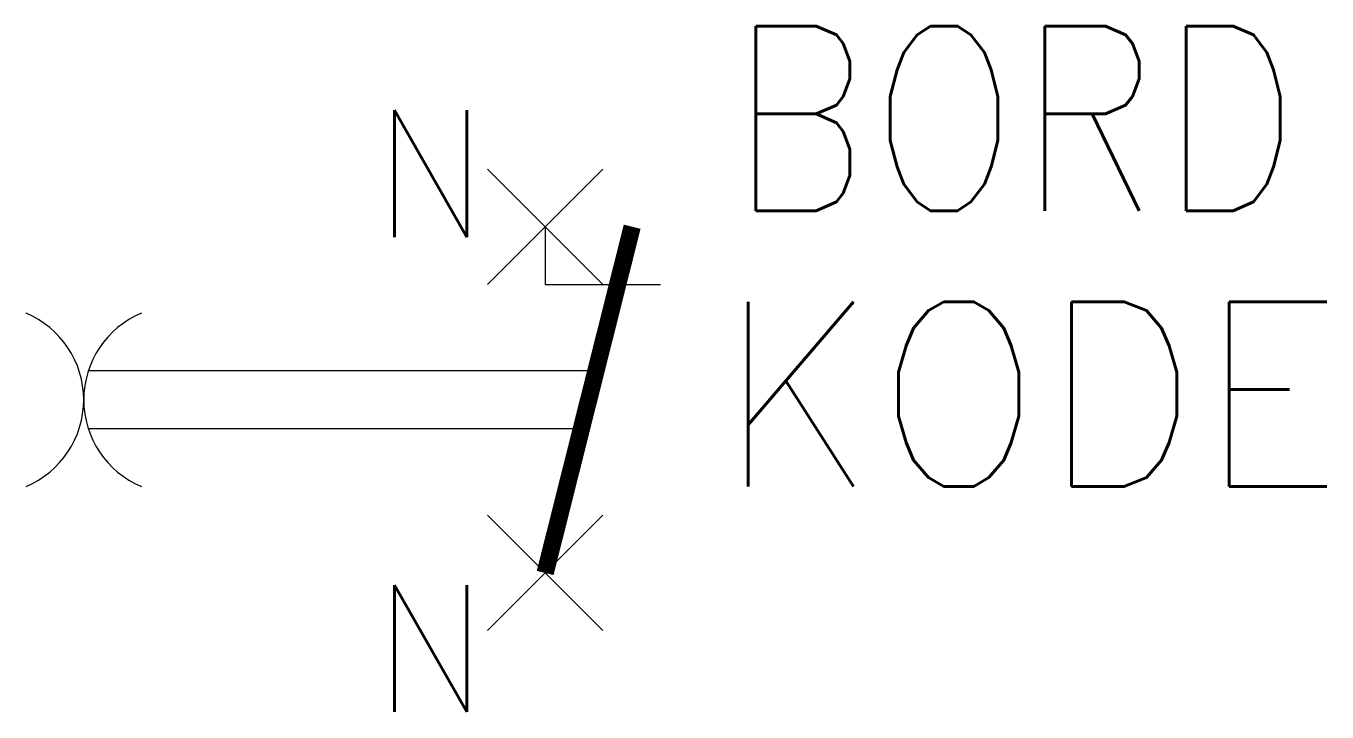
# Model space of a CAD drawing. Extents: x 26 to 48.6, y 96.6 to 108.5.
import ezdxf
from ezdxf.enums import TextEntityAlignment as Align

# ---------------------------------------------------------------- set-up
doc = ezdxf.new("R2010")
doc.units = 0
doc.header["$LTSCALE"] = 6
doc.header["$PDMODE"] = 3
for name, color, linetype in [('1', 7, 'CONTINUOUS'), ('10', 1, 'CONTINUOUS'), ('11', 3, 'CONTINUOUS'), ('12', 2, 'CONTINUOUS'), ('C', 7, 'CONTINUOUS')]:
    doc.layers.add(name, color=color, linetype=linetype)
doc.styles.get("Standard").update_dxf_attribs({"font": 'simplex', "width": 0.85})

msp = doc.modelspace()

# ---------------------------------------------------------------- linework, layer by layer
at = {"layer": '1', "color": 0}
for p, q in [((35, 105), (35, 104)), ((35, 104), (37, 104)), ((35.938, 102.5), (27.079, 102.5)), ((35.67, 101.5), (27.079, 101.5))]:
    msp.add_line(p, q, dxfattribs=at)
at = {"layer": '1', "color": 0, "const_width": 0.3}
msp.add_lwpolyline([(35, 99), (36.508, 105)], dxfattribs=at)
at = {"layer": '1', "color": 0}
for centre, start, end in [((25.375, 102), 292.6199, 67.3801), ((28.625, 102), 112.6199, 247.3801)]:
    msp.add_arc(centre, 1.625, start, end, dxfattribs=at)
at = {"layer": 'C', "color": 0}
for p in [(35, 105), (35, 99)]:
    msp.add_point(p, dxfattribs=at)

# ---------------------------------------------------------------- texts
at = {"layer": '10', "color": 0, "width": 0.95}
for p in [(34, 104.819), (34, 96.59)]:
    msp.add_attdef('N', text='', height=2.2, dxfattribs=at).set_placement(p, align=Align.RIGHT)
at = {"layer": '11', "color": 0, "width": 0.85}
msp.add_attdef('BORD', (38.185, 105.278), '', height=3.2, dxfattribs=at)
at = {"layer": '12', "color": 0, "width": 0.95}
msp.add_attdef('KODE', (38, 100.5), '-K', height=3.2, dxfattribs=at)

doc.saveas('drawing.dxf')
